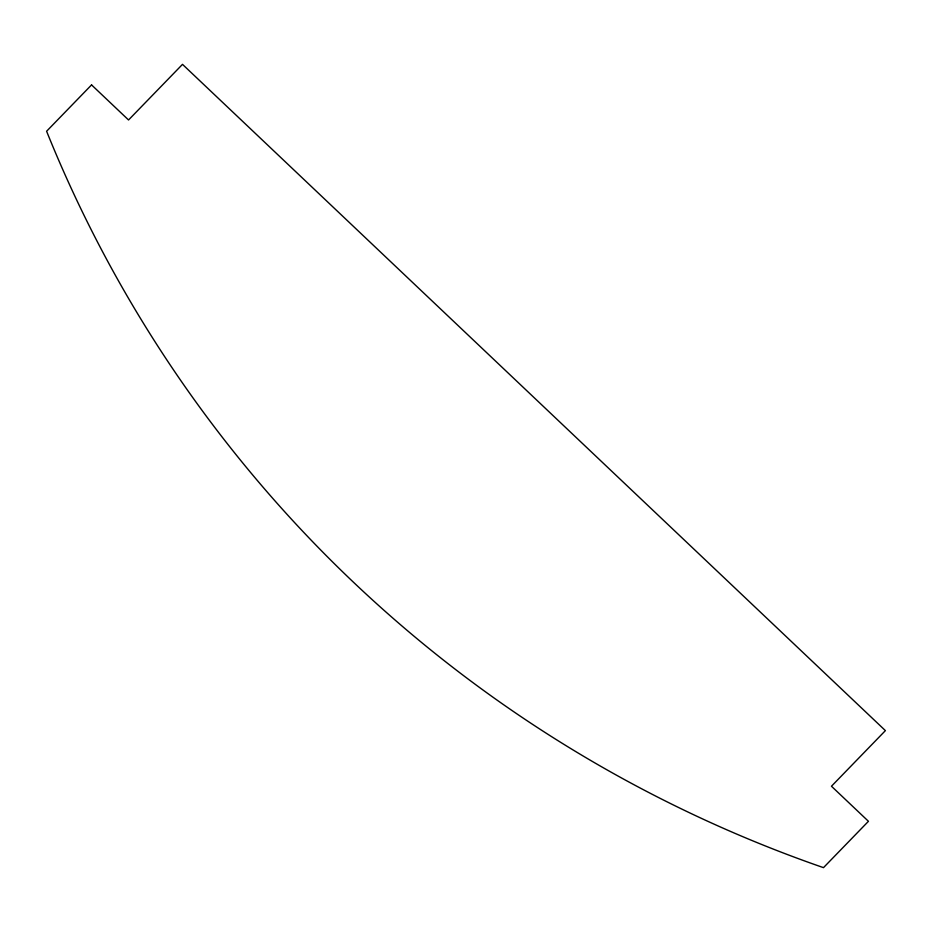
<?xml version="1.0" encoding="UTF-8"?>
<svg xmlns="http://www.w3.org/2000/svg" width="932" height="932" viewBox="0 0 932 932"><rect width="100%" height="100%" fill="white"/><g stroke="black" fill="none" stroke-linecap="round" stroke-linejoin="round"><path stroke-width="1.4" d="M91.557 84.905L46.6 131.249A1326.376 1303.309 -25.6 0 0 823.492 867.645L868.449 821.302L831.461 786.235L885.4 730.618L182.497 64.355L128.546 119.972L91.557 84.905"/></g></svg>
